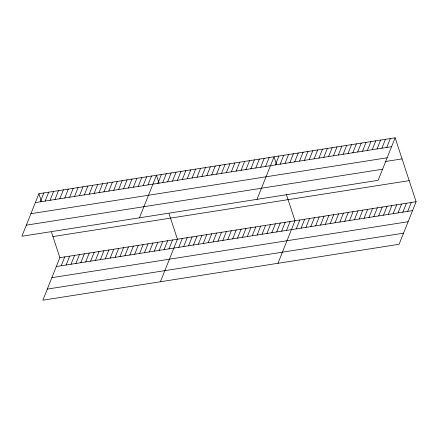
<?xml version="1.0" encoding="UTF-8"?>
<svg xmlns="http://www.w3.org/2000/svg" width="438" height="438" viewBox="0 0 438 438"><rect width="100%" height="100%" fill="white"/><g stroke="black" fill="none" stroke-linecap="round" stroke-linejoin="round"><path stroke-width="0.66" d="M38.911 193.722L21.9 236.257L378.136 180.33L395.147 137.795L38.911 193.722L41.479 201.562M40.263 201.825L43.811 192.955M45.158 201.058L48.711 192.183M50.058 200.292L53.606 191.417M54.958 199.52L58.506 190.645M59.853 198.753L63.406 189.878M64.753 197.981L68.301 189.106M69.653 197.215L73.201 188.34M74.548 196.443L78.101 187.573M79.448 195.676L82.996 186.802M84.348 194.905L87.896 186.035M51.525 232.217L59.864 257.67L42.853 300.205L399.089 244.278L416.1 201.743L395.147 137.795M89.242 194.138L92.796 185.263M61.216 265.773L64.764 256.898M94.143 193.366L97.69 184.497M66.111 265.006L69.658 256.131M99.043 192.6L102.591 183.725M71.011 264.234L74.559 255.359M103.937 191.833L107.491 182.958M75.911 263.468L79.459 254.593M108.838 191.061L112.385 182.186M80.806 262.696L84.353 253.826M113.738 190.295L117.285 181.42M85.706 261.929L89.253 253.054M118.632 189.523L122.186 180.648M90.6 261.157L94.154 252.288M123.532 188.756L127.08 179.881M95.5 260.391L99.048 251.516M128.433 187.984L131.98 179.109M100.401 259.619L103.948 250.75M133.327 187.218L136.88 178.343M105.295 258.853L108.848 249.978M138.227 186.446L141.775 177.576M110.195 258.086L113.743 249.211M143.127 185.679L146.675 176.804M115.095 257.314L118.643 248.439M148.022 184.907L151.57 176.038M119.99 256.548L123.543 247.673M139.459 217.801L156.47 175.266L159.038 183.106M124.89 255.776L128.438 246.901M157.822 183.369L161.37 174.499M129.79 255.009L133.338 246.134M162.717 182.602L166.265 173.727M134.685 254.237L138.238 245.368M167.617 181.836L171.165 172.961M139.585 253.471L143.133 244.596M172.512 181.064L176.065 172.189M144.485 252.699L148.033 243.829M177.412 180.297L180.96 171.422M149.38 251.932L152.933 243.057M182.312 179.525L185.86 170.65M154.28 251.16L157.828 242.291M187.207 178.759L190.76 169.884M159.18 250.394L162.728 241.519M192.107 177.987L195.655 169.117M164.075 249.627L167.628 240.752M197.007 177.22L200.555 168.345M168.975 248.855L172.523 239.98M201.902 176.448L205.455 167.579M160.407 281.749L177.423 239.214L169.084 213.76M206.802 175.682L210.349 166.807M178.77 247.317L182.323 238.442M211.702 174.91L215.25 166.04M183.67 246.55L187.218 237.675M216.596 174.143L220.15 165.268M188.57 245.778L192.118 236.909M221.497 173.377L225.044 164.502M193.465 245.012L197.018 236.137M226.397 172.605L229.945 163.73M198.365 244.24L201.913 235.37M231.291 171.838L234.845 162.963M203.265 243.473L206.813 234.598M236.191 171.066L239.739 162.191M208.159 242.701L211.707 233.832M241.092 170.3L244.639 161.425M213.06 241.935L216.607 233.06M245.986 169.528L249.54 160.653M217.96 241.168L221.508 232.293M250.886 168.761L254.434 159.886M222.854 240.396L226.402 231.521M255.787 167.989L259.334 159.12M227.755 239.63L231.302 230.755M260.681 167.223L264.234 158.348M232.649 238.858L236.202 229.983M265.581 166.451L269.129 157.581M237.549 238.091L241.097 229.216M257.013 199.345L274.029 156.809L276.597 164.65M242.449 237.319L245.997 228.444M275.327 164.923L278.875 156.048M247.344 236.553L250.897 227.678M280.167 164.162L283.72 155.287M252.244 235.781L255.792 226.911M285.012 163.401L288.565 154.526M257.144 235.014L260.692 226.139M289.857 162.64L293.405 153.771M262.039 234.242L265.592 225.373M294.703 161.879L298.251 153.01M266.939 233.476L270.487 224.601M299.548 161.118L303.096 152.249M271.839 232.704L275.387 223.834M304.394 160.357L307.941 151.488M276.734 231.937L280.287 223.062M309.239 159.602L312.787 150.727M281.634 231.171L285.182 222.296M314.084 158.841L317.632 149.966M286.534 230.399L290.082 221.524M318.93 158.08L322.478 149.205M277.966 263.293L294.982 220.757L286.233 194.061M323.77 157.319L327.323 148.444M296.274 228.871L299.827 219.996M328.615 156.558L332.168 147.683M301.12 228.11L304.667 219.235M333.46 155.797L337.014 146.922M305.965 227.349L309.513 218.474M338.306 155.036L341.854 146.161M310.81 226.588L314.358 217.713M343.151 154.275L346.699 145.4M315.656 225.827L319.203 216.952M347.996 153.514L351.544 144.639M320.501 225.066L324.049 216.191M352.842 152.752L356.39 143.878M325.346 224.305L328.894 215.43M357.687 151.991L361.235 143.122M330.192 223.544L333.74 214.675M362.533 151.23L366.08 142.361M335.032 222.783L338.585 213.914M367.378 150.469L370.926 141.6M339.877 222.022L343.43 213.153M372.218 149.714L375.771 140.839M344.722 221.261L348.27 212.392M377.063 148.953L380.617 140.078M349.568 220.506L353.116 211.631M381.909 148.192L385.456 139.317M354.413 219.745L357.961 210.87M386.754 147.431L390.302 138.556M359.259 218.984L362.806 210.109M364.104 218.223L367.652 209.348M368.949 217.462L372.497 208.587M373.795 216.701L377.342 207.826M378.635 215.939L382.188 207.064M383.48 215.178L387.033 206.303M388.325 214.417L391.879 205.542M393.171 213.656L396.719 204.781M398.016 212.895L401.564 204.026M402.861 212.134L406.409 203.265M407.707 211.373L411.255 202.504M35.363 202.597L391.599 146.67M30.923 213.706L387.154 157.779M385.106 161.562L402.062 158.895M26.346 225.148L382.577 169.221M52.949 236.569L409.185 180.637M59.864 257.67L416.1 201.743M56.316 266.545L412.552 210.618M51.87 277.654L408.106 221.721M47.293 289.096L403.529 233.169"/></g></svg>
